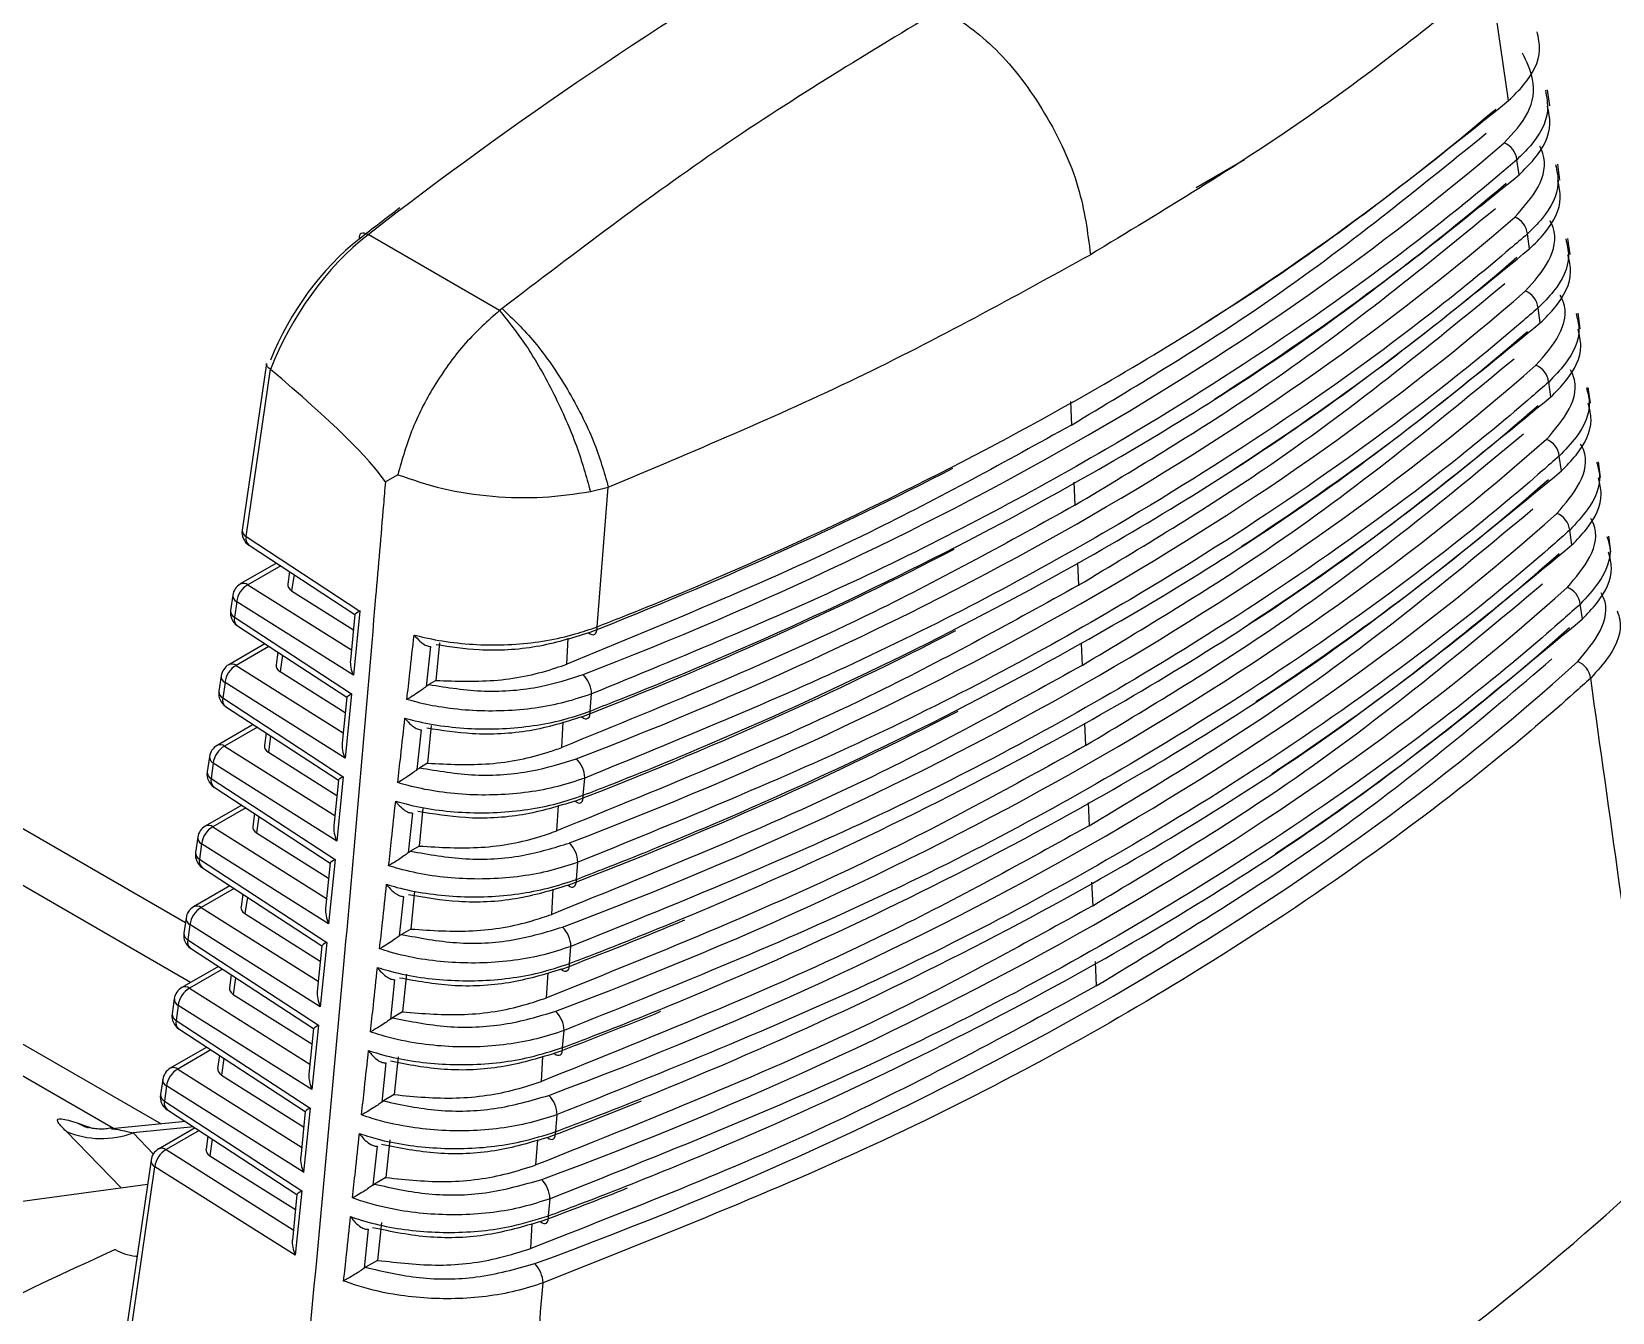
# Model space of a CAD drawing. Extents: x 2 to 136, y 1 to 99.
# Drawn here: x 99.723 to 100.748, y 15.929 to 16.76 of the extents above; entities that cross this region are included whole.
import ezdxf

# ---------------------------------------------------------------- set-up
doc = ezdxf.new("R2010")
doc.units = 0
doc.header["$MEASUREMENT"] = 0
doc.layers.add('OBJECT', color=7, linetype='CONTINUOUS')

msp = doc.modelspace()

# ---------------------------------------------------------------- linework, layer by layer
at = {"layer": 'OBJECT'}
for p, q in [((100.6808, 16.7148), (100.6692, 16.7946)), ((100.7075, 16.7115), (100.7061, 16.7218)), ((100.5096, 16.6764), (100.4782, 16.6583)), ((100.6877, 16.6667), (100.6862, 16.6765)), ((100.7141, 16.6632), (100.7127, 16.6736)), ((100.0264, 16.5787), (99.9411, 16.6279)), ((100.6945, 16.6187), (100.6931, 16.6284)), ((100.7207, 16.615), (100.7193, 16.6253)), ((100.0281, 16.58), (100.0264, 16.5787)), ((100.7014, 16.5706), (100.7, 16.5804)), ((100.7273, 16.5668), (100.7259, 16.577)), ((99.8751, 16.5444), (99.8595, 16.4363)), ((99.862, 16.432), (99.8777, 16.5406)), ((99.8777, 16.5406), (99.8779, 16.5404)), ((100.7082, 16.5226), (100.7069, 16.5323)), ((100.7339, 16.5185), (100.7325, 16.5288)), ((99.8226, 16.1816), (99.2336, 16.5216)), ((100.3966, 16.5197), (100.3973, 16.5044)), ((99.826, 16.1428), (99.2336, 16.4848)), ((100.7151, 16.4746), (100.7137, 16.4843)), ((100.7405, 16.4703), (100.7391, 16.4805)), ((99.9604, 16.4722), (99.9523, 16.4675)), ((100.3989, 16.4674), (100.3996, 16.4524)), ((100.0853, 16.4613), (100.0969, 16.4642)), ((100.0896, 16.3735), (100.0969, 16.4642)), ((100.7219, 16.4266), (100.7205, 16.4363)), ((99.862, 16.432), (99.9358, 16.3837)), ((99.8639, 16.4265), (99.9326, 16.3815)), ((100.7472, 16.4221), (100.7458, 16.4323)), ((99.8817, 16.4148), (99.8582, 16.4013)), ((99.8844, 16.4131), (99.8632, 16.4008)), ((99.8902, 16.4093), (99.889, 16.4012)), ((99.8931, 16.4074), (99.8915, 16.3969)), ((100.4012, 16.415), (100.4019, 16.4005)), ((99.8632, 16.4008), (99.9303, 16.3585)), ((99.8915, 16.3969), (99.9316, 16.3716)), ((99.8533, 16.394), (99.8519, 16.384)), ((99.8559, 16.3898), (99.8544, 16.3797)), ((99.9316, 16.3421), (99.8559, 16.3898)), ((100.7287, 16.3786), (100.7273, 16.3882)), ((99.2336, 16.382), (99.8068, 16.0511)), ((99.8544, 16.3797), (99.9304, 16.33)), ((99.9326, 16.3816), (99.9297, 16.352)), ((99.9358, 16.3837), (99.9316, 16.3421)), ((99.8563, 16.3742), (99.9272, 16.3278)), ((100.0699, 16.3494), (100.0709, 16.3661)), ((99.776, 16.0481), (99.2336, 16.3612)), ((99.8742, 16.3625), (99.8507, 16.3489)), ((99.8768, 16.3607), (99.8556, 16.3485)), ((99.8826, 16.357), (99.8814, 16.3488)), ((99.8855, 16.3551), (99.884, 16.3445)), ((99.9815, 16.3607), (99.9787, 16.3348)), ((99.9875, 16.3632), (99.985, 16.3387)), ((100.4036, 16.3627), (100.4042, 16.3485)), ((99.8556, 16.3485), (99.9249, 16.3048)), ((99.884, 16.3445), (99.9263, 16.3179)), ((99.8458, 16.3417), (99.8443, 16.3317)), ((99.8483, 16.3374), (99.8468, 16.3274)), ((99.9262, 16.2883), (99.8483, 16.3374)), ((99.985, 16.3387), (99.9805, 16.3361)), ((99.8468, 16.3274), (99.925, 16.2763)), ((99.9272, 16.3278), (99.9243, 16.2982)), ((99.9304, 16.33), (99.9262, 16.2883)), ((100.0852, 16.3189), (100.0861, 16.33)), ((99.8487, 16.3219), (99.9219, 16.2741)), ((99.8666, 16.3102), (99.8431, 16.2966)), ((99.8693, 16.3084), (99.848, 16.2961)), ((99.875, 16.3047), (99.8739, 16.2965)), ((99.8779, 16.3028), (99.8764, 16.2922)), ((99.9756, 16.3067), (99.9728, 16.2809)), ((99.9821, 16.3095), (99.9796, 16.285)), ((100.0667, 16.2953), (100.0677, 16.3119)), ((100.4058, 16.3111), (100.4065, 16.2965)), ((99.848, 16.2961), (99.9196, 16.2511)), ((99.8382, 16.2893), (99.8367, 16.2794)), ((99.8407, 16.2851), (99.8393, 16.2751)), ((99.9209, 16.2346), (99.8407, 16.2851)), ((99.8764, 16.2922), (99.9209, 16.2642)), ((99.9796, 16.285), (99.9746, 16.2821)), ((99.8393, 16.2751), (99.9197, 16.2225)), ((99.9219, 16.2741), (99.9189, 16.2445)), ((99.925, 16.2763), (99.9209, 16.2346)), ((100.0807, 16.2643), (100.0816, 16.2754)), ((99.8412, 16.2696), (99.9165, 16.2203)), ((99.8591, 16.2578), (99.8355, 16.2442)), ((99.8618, 16.2561), (99.8404, 16.2438)), ((99.8675, 16.2524), (99.8663, 16.2441)), ((99.9698, 16.2527), (99.9671, 16.2269)), ((99.9767, 16.2558), (99.9743, 16.2313)), ((100.0635, 16.2412), (100.0645, 16.2577)), ((100.4081, 16.2596), (100.4088, 16.2445)), ((99.8404, 16.2438), (99.9142, 16.1973)), ((99.8703, 16.2505), (99.8688, 16.2398)), ((99.8306, 16.237), (99.8292, 16.2271)), ((99.8331, 16.2327), (99.8317, 16.2228)), ((99.9155, 16.1809), (99.8331, 16.2327)), ((99.8688, 16.2398), (99.9155, 16.2104)), ((99.9743, 16.2313), (99.9687, 16.228)), ((99.8317, 16.2228), (99.9143, 16.1688)), ((99.9197, 16.2225), (99.9155, 16.1809)), ((100.0763, 16.2097), (100.0772, 16.2208)), ((99.8336, 16.2173), (99.9111, 16.1666)), ((99.9165, 16.2204), (99.9135, 16.1908)), ((99.8515, 16.2055), (99.8279, 16.1919)), ((99.8542, 16.2038), (99.8329, 16.1914)), ((99.9713, 16.202), (99.9689, 16.1775)), ((100.0602, 16.187), (100.0612, 16.2034)), ((100.4104, 16.208), (100.4111, 16.1926)), ((99.8329, 16.1914), (99.9088, 16.1436)), ((99.8599, 16.2001), (99.8587, 16.1918)), ((99.8628, 16.1982), (99.8612, 16.1875)), ((99.964, 16.1986), (99.9613, 16.173)), ((99.823, 16.1846), (99.8216, 16.1748)), ((99.8255, 16.1804), (99.8241, 16.1705)), ((99.9101, 16.1271), (99.8255, 16.1804)), ((99.8612, 16.1875), (99.9101, 16.1567)), ((99.8241, 16.1705), (99.9089, 16.1151)), ((99.9689, 16.1775), (99.9628, 16.174)), ((99.826, 16.165), (99.9057, 16.1129)), ((99.9111, 16.1666), (99.9081, 16.137)), ((99.9143, 16.1688), (99.9101, 16.1271)), ((100.0718, 16.1552), (100.0727, 16.1662)), ((99.844, 16.1532), (99.8203, 16.1395)), ((99.8467, 16.1514), (99.8253, 16.1391)), ((100.0569, 16.1329), (100.0579, 16.1492)), ((100.4127, 16.1564), (100.4134, 16.1406)), ((99.8253, 16.1391), (99.9034, 16.0899)), ((99.8523, 16.1478), (99.8511, 16.1394)), ((99.8552, 16.1459), (99.8536, 16.1351)), ((99.9583, 16.1446), (99.9556, 16.1191)), ((99.9659, 16.1483), (99.9635, 16.1238)), ((99.8154, 16.1323), (99.814, 16.1225)), ((99.8536, 16.1351), (99.9047, 16.103)), ((99.818, 16.128), (99.8165, 16.1182)), ((99.8165, 16.1182), (99.9035, 16.0613)), ((99.9047, 16.0734), (99.818, 16.128)), ((99.9635, 16.1238), (99.9569, 16.12)), ((99.8184, 16.1127), (99.9003, 16.0591)), ((99.9057, 16.1129), (99.9027, 16.0833)), ((99.9089, 16.1151), (99.9047, 16.0734)), ((100.0673, 16.1006), (100.0682, 16.1117)), ((99.8365, 16.1009), (99.8128, 16.0872)), ((99.8392, 16.0991), (99.8177, 16.0867)), ((99.8448, 16.0955), (99.8435, 16.0871)), ((99.8476, 16.0936), (99.8461, 16.0828)), ((99.9526, 16.0907), (99.9499, 16.0652)), ((99.9606, 16.0946), (99.9581, 16.0701)), ((100.0535, 16.0787), (100.0545, 16.0949)), ((99.8079, 16.0799), (99.8064, 16.0702)), ((99.8177, 16.0867), (99.898, 16.0361)), ((99.8461, 16.0828), (99.8993, 16.0492)), ((99.8104, 16.0757), (99.809, 16.0659)), ((99.8993, 16.0197), (99.8104, 16.0757)), ((99.9581, 16.0701), (99.9511, 16.066)), ((99.809, 16.0659), (99.8981, 16.0076)), ((99.8109, 16.0603), (99.8949, 16.0054)), ((99.9003, 16.0592), (99.8974, 16.0296)), ((99.9035, 16.0613), (99.8993, 16.0197)), ((100.0628, 16.0461), (100.0637, 16.0571)), ((99.8227, 16.0526), (99.7746, 16.048)), ((99.828, 16.0491), (99.7888, 16.0453)), ((99.8289, 16.0485), (99.8052, 16.0348)), ((99.8316, 16.0468), (99.8101, 16.0344)), ((99.781, 16.0096), (99.7454, 16.0462)), ((99.7888, 16.0453), (99.8019, 16.0315)), ((99.8372, 16.0431), (99.836, 16.0347)), ((99.84, 16.0413), (99.8385, 16.0304)), ((99.9469, 16.0367), (99.9442, 16.0114)), ((99.9552, 16.0408), (99.9527, 16.0163)), ((100.05, 16.0245), (100.0511, 16.0407)), ((99.8003, 16.0276), (99.7503, 15.6826)), ((99.8101, 16.0344), (99.8926, 15.9824)), ((99.8385, 16.0304), (99.894, 15.9955)), ((99.7529, 15.6785), (99.8028, 16.0233)), ((99.8939, 15.9659), (99.8028, 16.0233)), ((99.9527, 16.0163), (99.9453, 16.0121)), ((99.798, 16.0119), (99.4739, 15.9677)), ((99.8949, 16.0054), (99.892, 15.9758)), ((99.8981, 16.0076), (99.8939, 15.9659)), ((100.0582, 15.9915), (100.0592, 16.0025)), ((99.9498, 15.9871), (99.9473, 15.9626)), ((100.0466, 15.9703), (100.0476, 15.9864)), ((99.9412, 15.9828), (99.9386, 15.9575)), ((99.9473, 15.9626), (99.9395, 15.9581))]:
    msp.add_line(p, q, dxfattribs=at)
at = {"layer": 'OBJECT', "flags": 128}
for points in [[(99.9411, 16.6279), (99.9399, 16.6285), (99.9386, 16.6289), (99.9376, 16.6289), (99.9367, 16.6287), (99.936, 16.6282), (99.9355, 16.6274), (99.9353, 16.6263), (99.9354, 16.6251)], [(100.0841, 16.3696), (100.0852, 16.3689), (100.0863, 16.3685), (100.0873, 16.3684), (100.0881, 16.3688), (100.0888, 16.3695), (100.0893, 16.3705), (100.0896, 16.3719), (100.0896, 16.3735)], [(100.0797, 16.3151), (100.0808, 16.3143), (100.0819, 16.3139), (100.0828, 16.3138), (100.0837, 16.3142), (100.0844, 16.3149), (100.0849, 16.316), (100.0851, 16.3173), (100.0852, 16.3189)], [(100.0753, 16.2605), (100.0764, 16.2597), (100.0774, 16.2593), (100.0784, 16.2592), (100.0792, 16.2596), (100.0799, 16.2603), (100.0804, 16.2614), (100.0807, 16.2627), (100.0807, 16.2643)], [(100.0708, 16.2059), (100.0719, 16.2051), (100.073, 16.2047), (100.074, 16.2047), (100.0748, 16.205), (100.0755, 16.2057), (100.0759, 16.2068), (100.0762, 16.2081), (100.0763, 16.2097)], [(100.0664, 16.1514), (100.0675, 16.1506), (100.0685, 16.1502), (100.0695, 16.1501), (100.0703, 16.1505), (100.071, 16.1512), (100.0715, 16.1522), (100.0717, 16.1536), (100.0718, 16.1552)], [(100.0619, 16.0968), (100.063, 16.096), (100.064, 16.0956), (100.065, 16.0956), (100.0658, 16.0959), (100.0665, 16.0966), (100.067, 16.0977), (100.0672, 16.099), (100.0673, 16.1006)], [(99.7523, 16.0518), (99.7588, 16.0495), (99.7612, 16.0487)], [(100.0574, 16.0423), (100.0585, 16.0415), (100.0595, 16.0411), (100.0605, 16.041), (100.0613, 16.0414), (100.062, 16.0421), (100.0625, 16.0431), (100.0627, 16.0445), (100.0628, 16.0461)], [(100.0529, 15.9878), (100.054, 15.987), (100.055, 15.9865), (100.056, 15.9865), (100.0568, 15.9868), (100.0574, 15.9876), (100.0579, 15.9886), (100.0582, 15.99), (100.0582, 15.9915)]]:
    msp.add_lwpolyline(points, dxfattribs=at)
at = {"layer": 'OBJECT'}
for centre, radius, start, end in [((100.6729, 16.675), 0.0134, 6.4054, 67.5871), ((100.6798, 16.6269), 0.0134, 6.4382, 67.7634), ((100.6867, 16.5789), 0.0134, 6.471, 67.9393), ((100.6936, 16.5308), 0.0133, 6.5032, 68.1142), ((100.7005, 16.4828), 0.0133, 6.5364, 68.2877), ((100.7073, 16.4347), 0.0133, 6.5687, 68.4609), ((99.8693, 16.4348), 0.01, 171.7621, 236.8281), ((99.8642, 16.4362), 0.00473, 178.9421, 242.0967), ((99.8673, 16.4308), 0.00551, 166.9684, 231.0789), ((99.8632, 16.3926), 0.01, 119.9973, 171.7621), ((99.8706, 16.3879), 0.0149, 119.9838, 172.9424), ((99.8603, 16.3968), 0.00492, 54.4127, 114.9489), ((100.7141, 16.3867), 0.0133, 6.6006, 68.634), ((99.8579, 16.3939), 0.00458, 177.7592, 243.2786), ((99.8618, 16.3825), 0.01, 171.7621, 236.8281), ((99.8565, 16.3838), 0.00458, 177.7691, 243.27), ((99.8596, 16.3784), 0.00536, 165.9401, 232.1069), ((99.8557, 16.3403), 0.01, 119.9973, 171.7621), ((99.863, 16.3356), 0.0149, 119.9833, 172.9419), ((99.8527, 16.3445), 0.00492, 54.4106, 114.9492), ((100.7209, 16.3387), 0.0132, 6.632, 68.8066), ((99.8503, 16.3415), 0.00458, 177.7588, 243.2786), ((100.0672, 16.3292), 0.0189, 2.6797, 44.9349), ((99.8542, 16.3302), 0.01, 171.7621, 236.8281), ((99.8489, 16.3315), 0.00458, 177.769, 243.2699), ((99.852, 16.3261), 0.00536, 165.94, 232.1071), ((99.8481, 16.2879), 0.01, 119.9973, 171.7621), ((99.8554, 16.2832), 0.0149, 119.9829, 172.9433), ((99.8452, 16.2921), 0.00492, 54.4109, 114.9507), ((99.8428, 16.2892), 0.00458, 177.7673, 243.2707), ((100.0627, 16.2746), 0.019, 2.6506, 44.7096), ((99.8466, 16.2779), 0.01, 171.7621, 236.8281), ((99.8413, 16.2792), 0.00458, 177.7677, 243.2712), ((99.8445, 16.2738), 0.00536, 165.9427, 232.1039), ((99.8405, 16.2356), 0.01, 119.9973, 171.7621), ((99.8479, 16.2309), 0.0149, 119.9834, 172.9417), ((99.8376, 16.2398), 0.00492, 54.4093, 114.9508), ((99.8352, 16.2368), 0.00458, 177.7592, 243.2776), ((100.0581, 16.22), 0.0191, 2.6223, 44.4843), ((99.8391, 16.2256), 0.01, 171.7621, 236.8281), ((99.8337, 16.2269), 0.00458, 177.7669, 243.2719), ((99.8369, 16.2215), 0.00536, 165.9426, 232.1041), ((99.8329, 16.1832), 0.01, 119.9973, 171.7621), ((99.8403, 16.1785), 0.0149, 119.9827, 172.9434), ((99.83, 16.1874), 0.00492, 54.4107, 114.9508), ((99.8276, 16.1845), 0.00458, 177.7673, 243.2708), ((99.8315, 16.1733), 0.01, 171.7621, 236.8281), ((99.8262, 16.1746), 0.00458, 177.7673, 243.2696), ((99.8293, 16.1692), 0.00536, 165.9457, 232.103), ((100.0535, 16.1654), 0.0192, 2.5926, 44.2598), ((99.8253, 16.1309), 0.01, 119.9973, 171.7621), ((99.8327, 16.1262), 0.0149, 119.9836, 172.9425), ((99.8224, 16.1351), 0.00492, 54.4105, 114.951), ((99.82, 16.1321), 0.00458, 177.7592, 243.2777), ((99.8239, 16.121), 0.01, 171.7621, 236.8281), ((99.8186, 16.1223), 0.00458, 177.7673, 243.2695), ((99.8217, 16.1169), 0.00536, 165.9454, 232.1033), ((100.049, 16.1108), 0.0193, 2.564, 44.0347), ((99.8148, 16.0827), 0.00492, 54.4101, 114.9503), ((99.8178, 16.0785), 0.01, 119.9973, 171.7621), ((99.8124, 16.0798), 0.00458, 177.7654, 243.2715), ((99.8251, 16.0738), 0.0149, 119.9834, 172.9416), ((99.8163, 16.0687), 0.01, 171.7621, 236.8281), ((99.811, 16.07), 0.00458, 177.7659, 243.271), ((100.0444, 16.0562), 0.0194, 2.5355, 43.8095), ((99.8142, 16.0646), 0.00536, 165.945, 232.1037), ((99.7728, 16.0874), 0.041, 239.981, 251.1069), ((99.7682, 16.1006), 0.059, 247.2652, 290.4591), ((99.8102, 16.0262), 0.01, 119.9973, 171.7621), ((99.8049, 16.0274), 0.00458, 177.7668, 243.2714), ((99.8175, 16.0215), 0.0149, 119.9827, 172.9434), ((99.8073, 16.0304), 0.00492, 54.4106, 114.951), ((99.6379, 17.2353), 1.664, 303.0242, 313.2654), ((100.0397, 16.0017), 0.0194, 2.5072, 43.5848), ((101.0817, 13.093), 3.1586, 114.3975, 125.5971), ((100.0351, 15.9471), 0.0195, 2.4783, 43.3606)]:
    msp.add_arc(centre, radius, start, end, dxfattribs=at)
for centre, major_axis, ratio, start_param, end_param in [((100.1465, 15.0344), (1.2089, 1.8994), 0.546317, 0.627208, 0.990716), ((98.8549, 17.4036), (2.1942, 0.0164), 0.572227, 5.542671, 5.684292), ((98.8563, 17.4095), (2.1948, -0.0167), 0.582304, 5.308542, 5.695912), ((98.8549, 17.353), (2.1974, 0.0165), 0.572227, 5.547323, 5.687706), ((100.1394, 15.0389), (1.2039, 1.8907), 0.546175, 0.974099, 0.99081), ((98.8563, 17.3589), (2.1981, -0.0168), 0.582304, 5.30513, 5.699324), ((99.9454, 16.5472), (0.0591, 0.0928), 0.546175, 0.99081, 1.912344), ((99.9524, 16.5427), (0.0641, 0.1015), 0.548826, 0.989027, 1.925648), ((98.8549, 17.3023), (2.2007, 0.0165), 0.572227, 5.554251, 5.691111), ((98.8563, 17.3083), (2.2013, -0.0168), 0.582304, 5.301726, 5.702727), ((98.8549, 17.2517), (2.2039, 0.0165), 0.572227, 5.555932, 5.694508), ((98.4226, 17.4258), (1.5341, -0.9737), 0.051031, 0.114776, 0.355889), ((98.8563, 17.2576), (2.2046, -0.0168), 0.582304, 5.298331, 5.706122), ((98.8549, 17.2011), (2.2072, 0.0165), 0.572227, 5.557569, 5.697897), ((98.8563, 17.207), (2.2078, -0.0168), 0.582304, 5.294944, 5.709509), ((98.8549, 17.4036), (2.1942, 0.0164), 0.572227, 5.302708, 5.439511), ((98.8549, 17.1505), (2.2104, 0.0166), 0.572227, 5.559057, 5.701278), ((98.8563, 17.1564), (2.2111, -0.0169), 0.582304, 5.291565, 5.712888), ((98.8549, 17.353), (2.1974, 0.0165), 0.572227, 5.299295, 5.43861), ((98.8549, 17.0998), (2.2137, 0.0166), 0.572227, 5.564473, 5.704651), ((99.8991, 16.4008), (0.0101, 0.0001), 0.568011, 3.052688, 3.862555), ((98.8563, 17.1058), (2.2143, -0.0169), 0.582304, 5.288194, 5.716259), ((99.9432, 16.3866), (0.0105, 0.005), 0.072045, 2.310772, 3.097861), ((98.8549, 17.3023), (2.2007, 0.0165), 0.572227, 5.295889, 5.438034), ((98.8549, 17.0492), (2.2169, 0.0166), 0.572227, 5.564439, 5.708015), ((99.8915, 16.3484), (0.0101, 0.0001), 0.568011, 3.052688, 3.862555), ((99.939, 16.3449), (-0.0062, 0.0127), 0.559439, 0.734808, 1.521897), ((98.8563, 17.0551), (2.2176, -0.0169), 0.582304, 5.284831, 5.719622), ((99.9378, 16.3328), (0.0105, 0.005), 0.072045, 2.310772, 3.097861), ((98.8549, 17.2517), (2.2039, 0.0165), 0.572227, 5.292492, 5.437634), ((99.8839, 16.2961), (0.0101, 0.0001), 0.568011, 3.052688, 3.862555), ((99.9336, 16.2912), (-0.0062, 0.0127), 0.559439, 0.734808, 1.521897), ((99.9324, 16.2791), (0.0105, 0.005), 0.072045, 2.310772, 3.097861), ((99.8763, 16.2437), (0.0101, 0.0001), 0.568011, 3.052688, 3.862555), ((99.9282, 16.2374), (-0.0062, 0.0127), 0.559439, 0.734808, 1.521897), ((99.927, 16.2254), (0.0105, 0.005), 0.072045, 2.310772, 3.097861), ((99.8687, 16.1914), (0.0101, 0.0001), 0.568011, 3.052688, 3.862555), ((99.9229, 16.1837), (-0.0062, 0.0127), 0.559439, 0.734808, 1.521897), ((98.8549, 17.2011), (2.2072, 0.0165), 0.572227, 5.289103, 5.333236), ((99.9216, 16.1716), (0.0105, 0.005), 0.072045, 2.310772, 3.097861), ((99.8612, 16.139), (0.0101, 0.0001), 0.568011, 3.052688, 3.862555), ((99.9175, 16.13), (-0.0062, 0.0127), 0.559439, 0.734808, 1.521897), ((98.8549, 17.1505), (2.2104, 0.0166), 0.572227, 5.285722, 5.323551), ((99.9163, 16.1179), (0.0105, 0.005), 0.072045, 2.310772, 3.097861), ((99.8536, 16.0867), (0.0101, 0.0001), 0.568011, 3.052688, 3.862555), ((99.9121, 16.0762), (-0.0062, 0.0127), 0.559439, 0.734808, 1.521897), ((99.9109, 16.0642), (0.0105, 0.005), 0.072045, 2.310772, 3.097861), ((98.8549, 17.0998), (2.2137, 0.0166), 0.572227, 5.28235, 5.315572), ((99.846, 16.0343), (0.0101, 0.0001), 0.568011, 3.052688, 3.862555), ((99.9067, 16.0225), (-0.0062, 0.0127), 0.559439, 0.734808, 1.521897), ((99.9055, 16.0104), (0.0105, 0.005), 0.072045, 2.310772, 3.097861), ((98.8549, 17.0492), (2.2169, 0.0166), 0.572227, 5.278985, 5.309616), ((99.9013, 15.9688), (-0.0062, 0.0127), 0.559439, 0.734808, 1.521897)]:
    msp.add_ellipse(centre, major_axis=major_axis, ratio=ratio, start_param=start_param, end_param=end_param, dxfattribs=at)
for points, knots in [([(100.6692, 16.7946), (100.6299, 16.7632), (100.5506, 16.7001), (100.4568, 16.6434), (100.4096, 16.6149)], [0, 0, 0, 0, 0.496376, 1, 1, 1, 1]), ([(100.314, 16.7749), (100.266, 16.746), (100.1702, 16.6882), (100.0755, 16.6161), (100.0281, 16.58)], [0, 0, 0, 0, 0.5, 1, 1, 1, 1]), ([(100.314, 16.7749), (100.3257, 16.7667), (100.3499, 16.7498), (100.3815, 16.7075), (100.4039, 16.6594), (100.4078, 16.6294), (100.4096, 16.6149)], [0, 0, 0, 0, 0.240773, 0.5, 0.759227, 1, 1, 1, 1]), ([(100.6808, 16.7148), (100.6842, 16.7181), (100.6945, 16.7282), (100.7028, 16.7439), (100.7002, 16.7556), (100.6994, 16.7595)], [0, 0, 0, 0, 0.247467, 0.747582, 1, 1, 1, 1]), ([(100.678, 16.6874), (100.6839, 16.6938), (100.6957, 16.7065), (100.6987, 16.7274), (100.6926, 16.74), (100.6899, 16.7456)], [0, 0, 0, 0, 0.3561452, 0.712376, 1, 1, 1, 1]), ([(100.0896, 16.3735), (100.0951, 16.3757), (100.1227, 16.3865), (100.2367, 16.4339), (100.3911, 16.5113), (100.5583, 16.6165), (100.6399, 16.682), (100.6808, 16.7148)], [0, 0, 0, 0, 0.023792, 0.118973, 0.500647, 0.750324, 1, 1, 1, 1]), ([(100.7047, 16.7216), (100.7055, 16.7172), (100.7078, 16.7049), (100.6992, 16.6892), (100.6893, 16.6795), (100.6862, 16.6765)], [0, 0, 0, 0, 0.283128, 0.780256, 1, 1, 1, 1]), ([(100.6877, 16.6667), (100.6911, 16.6701), (100.7013, 16.6802), (100.7095, 16.6958), (100.7069, 16.7074), (100.706, 16.7112)], [0, 0, 0, 0, 0.248572, 0.750916, 1, 1, 1, 1]), ([(100.3973, 16.5044), (100.4383, 16.5291), (100.5364, 16.5881), (100.6186, 16.6549), (100.6664, 16.6937)], [0, 0, 0, 0, 0.418548, 1, 1, 1, 1]), ([(100.6849, 16.6393), (100.6906, 16.6457), (100.7021, 16.6584), (100.7057, 16.6751), (100.7019, 16.6837), (100.7012, 16.6852)], [0, 0, 0, 0, 0.449601, 0.89931, 1, 1, 1, 1]), ([(100.6862, 16.6765), (100.6825, 16.6733), (100.6638, 16.6573), (100.5824, 16.5912), (100.4475, 16.5008), (100.2623, 16.4025), (100.1448, 16.3542), (100.0861, 16.33)], [0, 0, 0, 0, 0.02343, 0.117165, 0.493038, 0.746519, 1, 1, 1, 1]), ([(100.7113, 16.6734), (100.7122, 16.6693), (100.7147, 16.6574), (100.7065, 16.6417), (100.6964, 16.6317), (100.6931, 16.6284)], [0, 0, 0, 0, 0.260633, 0.759996, 1, 1, 1, 1]), ([(100.0852, 16.3189), (100.0907, 16.3211), (100.1183, 16.3319), (100.2326, 16.379), (100.3895, 16.4571), (100.5609, 16.5644), (100.6454, 16.6326), (100.6877, 16.6667)], [0, 0, 0, 0, 0.023339, 0.116711, 0.491126, 0.745563, 1, 1, 1, 1]), ([(100.6945, 16.6187), (100.6979, 16.622), (100.7081, 16.6322), (100.7162, 16.6477), (100.7136, 16.6592), (100.7127, 16.663)], [0, 0, 0, 0, 0.249743, 0.754445, 1, 1, 1, 1]), ([(100.3996, 16.4524), (100.4406, 16.4771), (100.5402, 16.537), (100.6234, 16.6049), (100.6723, 16.6449)], [0, 0, 0, 0, 0.4117552, 1, 1, 1, 1]), ([(100.6917, 16.5913), (100.6974, 16.5976), (100.7088, 16.6104), (100.7124, 16.627), (100.7085, 16.6355), (100.7078, 16.6369)], [0, 0, 0, 0, 0.452208, 0.904525, 1, 1, 1, 1]), ([(100.6931, 16.6284), (100.6894, 16.6252), (100.6708, 16.6092), (100.5898, 16.5429), (100.4537, 16.4511), (100.2648, 16.3503), (100.1427, 16.3004), (100.0816, 16.2754)], [0, 0, 0, 0, 0.022991, 0.114968, 0.483793, 0.741897, 1, 1, 1, 1]), ([(100.7179, 16.6251), (100.7188, 16.6214), (100.7215, 16.6099), (100.7137, 16.5942), (100.7035, 16.5839), (100.7, 16.5804)], [0, 0, 0, 0, 0.238245, 0.739978, 1, 1, 1, 1]), ([(100.0807, 16.2643), (100.0863, 16.2665), (100.114, 16.2772), (100.2285, 16.3242), (100.388, 16.403), (100.5634, 16.5124), (100.6508, 16.5832), (100.6945, 16.6187)], [0, 0, 0, 0, 0.022904, 0.114532, 0.481956, 0.740978, 1, 1, 1, 1]), ([(100.0969, 16.4642), (100.1517, 16.4872), (100.2619, 16.5334), (100.3601, 16.5876), (100.4096, 16.6149)], [0, 0, 0, 0, 0.496376, 1, 1, 1, 1]), ([(100.7014, 16.5706), (100.7048, 16.574), (100.7149, 16.5842), (100.7229, 16.5997), (100.7202, 16.6111), (100.7193, 16.6148)], [0, 0, 0, 0, 0.250979, 0.758175, 1, 1, 1, 1]), ([(100.4019, 16.4005), (100.4429, 16.4251), (100.544, 16.4859), (100.6282, 16.555), (100.6784, 16.5961)], [0, 0, 0, 0, 0.405259, 1, 1, 1, 1]), ([(100.0281, 16.58), (100.0351, 16.5732), (100.0497, 16.5591), (100.071, 16.5279), (100.0884, 16.494), (100.0941, 16.4739), (100.0969, 16.4642)], [0, 0, 0, 0, 0.24117, 0.5, 0.75883, 1, 1, 1, 1]), ([(100.7, 16.5804), (100.6963, 16.5772), (100.6778, 16.5611), (100.5972, 16.4947), (100.4599, 16.4013), (100.2673, 16.2982), (100.1406, 16.2466), (100.0772, 16.2208)], [0, 0, 0, 0, 0.022568, 0.112852, 0.474885, 0.737443, 1, 1, 1, 1]), ([(100.6986, 16.5432), (100.7042, 16.5496), (100.7155, 16.5623), (100.7192, 16.5789), (100.7151, 16.5872), (100.7144, 16.5886)], [0, 0, 0, 0, 0.454762, 0.909635, 1, 1, 1, 1]), ([(100.0264, 16.5787), (100.0189, 16.572), (100.0038, 16.5586), (99.9844, 16.5318), (99.9689, 16.5023), (99.9632, 16.4822), (99.9604, 16.4722)], [0, 0, 0, 0, 0.25, 0.5, 0.75, 1, 1, 1, 1]), ([(100.0264, 16.5787), (100.0322, 16.5715), (100.0441, 16.5566), (100.062, 16.5249), (100.077, 16.491), (100.0826, 16.471), (100.0853, 16.4613)], [0, 0, 0, 0, 0.2415611, 0.4999999, 0.7584385, 1, 1, 1, 1]), ([(100.0763, 16.2097), (100.0818, 16.2119), (100.1096, 16.2226), (100.2244, 16.2693), (100.3864, 16.3488), (100.566, 16.4603), (100.6563, 16.5339), (100.7014, 16.5706)], [0, 0, 0, 0, 0.022484, 0.112433, 0.473119, 0.73656, 1, 1, 1, 1]), ([(100.7246, 16.5768), (100.7254, 16.5735), (100.7283, 16.5624), (100.7208, 16.5467), (100.7105, 16.5361), (100.7069, 16.5323)], [0, 0, 0, 0, 0.215932, 0.720177, 1, 1, 1, 1]), ([(100.7082, 16.5226), (100.7116, 16.526), (100.7217, 16.5362), (100.7296, 16.5516), (100.7268, 16.5629), (100.7259, 16.5666)], [0, 0, 0, 0, 0.252286, 0.762115, 1, 1, 1, 1]), ([(99.8777, 16.5406), (99.877, 16.5411), (99.8757, 16.5422), (99.875, 16.5435), (99.8752, 16.5441), (99.8752, 16.5443)], [0, 0, 0, 0, 0.411333, 0.822571, 1, 1, 1, 1]), ([(100.4042, 16.3485), (100.4452, 16.3731), (100.5478, 16.4349), (100.6332, 16.5052), (100.6844, 16.5474)], [0, 0, 0, 0, 0.399041, 1, 1, 1, 1]), ([(100.7054, 16.4951), (100.711, 16.5015), (100.7221, 16.5143), (100.7258, 16.5308), (100.7217, 16.539), (100.721, 16.5403)], [0, 0, 0, 0, 0.457268, 0.914646, 1, 1, 1, 1]), ([(100.7069, 16.5323), (100.7032, 16.5291), (100.6848, 16.513), (100.6045, 16.4464), (100.4661, 16.3516), (100.2699, 16.246), (100.1384, 16.1928), (100.0727, 16.1662)], [0, 0, 0, 0, 0.02216, 0.110812, 0.466297, 0.733148, 1, 1, 1, 1]), ([(100.7313, 16.5286), (100.7321, 16.5256), (100.7351, 16.5149), (100.7279, 16.4992), (100.7175, 16.4883), (100.7137, 16.4843)], [0, 0, 0, 0, 0.193665, 0.700565, 1, 1, 1, 1]), ([(100.0718, 16.1552), (100.0774, 16.1573), (100.1052, 16.168), (100.2203, 16.2144), (100.3849, 16.2946), (100.5686, 16.4083), (100.6617, 16.4845), (100.7082, 16.5226)], [0, 0, 0, 0, 0.022079, 0.110408, 0.464597, 0.732298, 1, 1, 1, 1]), ([(100.7151, 16.4746), (100.7184, 16.478), (100.7284, 16.4882), (100.7362, 16.5035), (100.7334, 16.5148), (100.7325, 16.5183)], [0, 0, 0, 0, 0.253663, 0.766271, 1, 1, 1, 1]), ([(100.3973, 16.5044), (100.3545, 16.4807), (100.2524, 16.4242), (100.137, 16.3769), (100.0699, 16.3494)], [0, 0, 0, 0, 0.418548, 1, 1, 1, 1]), ([(100.4065, 16.2965), (100.4475, 16.3212), (100.5517, 16.3839), (100.6381, 16.4553), (100.6905, 16.4987)], [0, 0, 0, 0, 0.393082, 1, 1, 1, 1]), ([(100.7122, 16.4471), (100.7177, 16.4535), (100.7288, 16.4663), (100.7325, 16.4827), (100.7283, 16.4909), (100.7276, 16.4921)], [0, 0, 0, 0, 0.459731, 0.91957, 1, 1, 1, 1]), ([(100.7137, 16.4843), (100.71, 16.4811), (100.6917, 16.4649), (100.6119, 16.3982), (100.4723, 16.3018), (100.2724, 16.1939), (100.1363, 16.1391), (100.0682, 16.1117)], [0, 0, 0, 0, 0.021766, 0.108843, 0.45801, 0.729005, 1, 1, 1, 1]), ([(100.7379, 16.4803), (100.7387, 16.4777), (100.7418, 16.4674), (100.735, 16.4517), (100.7245, 16.4406), (100.7205, 16.4363)], [0, 0, 0, 0, 0.171408, 0.681117, 1, 1, 1, 1]), ([(99.9523, 16.4675), (99.9519, 16.4625), (99.9498, 16.4377), (99.9409, 16.3332), (99.9236, 16.1324), (99.9066, 15.9523), (99.8971, 15.8514)], [0, 0, 0, 0, 0.024148, 0.120739, 0.507103, 1, 1, 1, 1]), ([(99.9604, 16.4722), (99.9699, 16.469), (99.9889, 16.4624), (100.0217, 16.4576), (100.0549, 16.4567), (100.0752, 16.4598), (100.0853, 16.4613)], [0, 0, 0, 0, 0.2500001, 0.4999998, 0.7500003, 1, 1, 1, 1]), ([(100.0673, 16.1006), (100.0729, 16.1027), (100.1007, 16.1133), (100.2161, 16.1596), (100.3833, 16.2405), (100.5712, 16.3562), (100.6671, 16.4351), (100.7151, 16.4746)], [0, 0, 0, 0, 0.021688, 0.108455, 0.456373, 0.728187, 1, 1, 1, 1]), ([(100.7219, 16.4266), (100.7252, 16.43), (100.7351, 16.4402), (100.7428, 16.4555), (100.74, 16.4667), (100.7391, 16.4701)], [0, 0, 0, 0, 0.255114, 0.770648, 1, 1, 1, 1]), ([(100.3996, 16.4524), (100.3569, 16.4288), (100.2531, 16.3713), (100.1358, 16.3234), (100.0667, 16.2953)], [0, 0, 0, 0, 0.411755, 1, 1, 1, 1]), ([(100.4088, 16.2445), (100.4498, 16.2692), (100.5556, 16.3328), (100.6431, 16.4055), (100.6966, 16.45)], [0, 0, 0, 0, 0.387367, 1, 1, 1, 1]), ([(100.7205, 16.4363), (100.7169, 16.433), (100.6987, 16.4169), (100.6192, 16.3499), (100.4784, 16.2521), (100.2749, 16.1417), (100.1341, 16.0853), (100.0637, 16.0571)], [0, 0, 0, 0, 0.021386, 0.106942, 0.450009, 0.725005, 1, 1, 1, 1]), ([(100.719, 16.3991), (100.7244, 16.4055), (100.7354, 16.4183), (100.7392, 16.4347), (100.7348, 16.4427), (100.7342, 16.4438)], [0, 0, 0, 0, 0.462151, 0.924412, 1, 1, 1, 1]), ([(100.0628, 16.0461), (100.0684, 16.0482), (100.0963, 16.0587), (100.212, 16.1048), (100.3817, 16.1863), (100.5738, 16.3041), (100.6725, 16.3858), (100.7219, 16.4266)], [0, 0, 0, 0, 0.021311, 0.106568, 0.448432, 0.724216, 1, 1, 1, 1]), ([(100.7446, 16.4321), (100.7454, 16.4298), (100.7485, 16.4199), (100.742, 16.4042), (100.7315, 16.3928), (100.7273, 16.3882)], [0, 0, 0, 0, 0.149135, 0.6618087, 1, 1, 1, 1]), ([(100.7287, 16.3786), (100.7319, 16.382), (100.7419, 16.3922), (100.7494, 16.4074), (100.7466, 16.4185), (100.7457, 16.4219)], [0, 0, 0, 0, 0.256641, 0.775256, 1, 1, 1, 1]), ([(100.4019, 16.4005), (100.3592, 16.3768), (100.2539, 16.3185), (100.1345, 16.27), (100.0635, 16.2412)], [0, 0, 0, 0, 0.405259, 1, 1, 1, 1]), ([(100.4111, 16.1926), (100.4521, 16.2172), (100.5596, 16.2818), (100.6481, 16.3557), (100.7028, 16.4013)], [0, 0, 0, 0, 0.38188, 1, 1, 1, 1]), ([(100.7257, 16.351), (100.7311, 16.3574), (100.742, 16.3703), (100.7458, 16.3866), (100.7414, 16.3945), (100.7408, 16.3956)], [0, 0, 0, 0, 0.464534, 0.929177, 1, 1, 1, 1]), ([(100.7273, 16.3882), (100.7237, 16.385), (100.7056, 16.3688), (100.6265, 16.3017), (100.4846, 16.2024), (100.2775, 16.0896), (100.1319, 16.0315), (100.0592, 16.0025)], [0, 0, 0, 0, 0.021019, 0.105106, 0.44228, 0.72114, 1, 1, 1, 1]), ([(100.0582, 15.9915), (100.0638, 15.9936), (100.0918, 16.0041), (100.2078, 16.0499), (100.3801, 16.1321), (100.5764, 16.2521), (100.6779, 16.3364), (100.7287, 16.3786)], [0, 0, 0, 0, 0.020947, 0.104745, 0.44076, 0.72038, 1, 1, 1, 1]), ([(100.7513, 16.3838), (100.752, 16.3819), (100.7552, 16.3723), (100.749, 16.3567), (100.7384, 16.345), (100.7341, 16.3402)], [0, 0, 0, 0, 0.126813, 0.642616, 1, 1, 1, 1]), ([(99.9663, 16.3264), (99.9669, 16.3322), (99.9685, 16.3461), (99.97, 16.36), (99.971, 16.3682)], [0, 0, 0, 0, 0.412317, 1, 1, 1, 1]), ([(99.971, 16.3682), (99.9731, 16.3677), (99.9814, 16.3656), (100.003, 16.3619), (100.0371, 16.361), (100.0689, 16.3663), (100.085, 16.3719), (100.0896, 16.3735)], [0, 0, 0, 0, 0.057677, 0.219413, 0.543377, 0.867764, 1, 1, 1, 1]), ([(99.971, 16.3682), (99.971, 16.3682), (99.9713, 16.3678), (99.9728, 16.366), (99.9754, 16.3634), (99.9788, 16.3612), (99.9806, 16.3609), (99.9815, 16.3607)], [0, 0, 0, 0, 0.008656, 0.099994, 0.471209, 0.763081, 1, 1, 1, 1]), ([(100.0841, 16.3696), (100.0731, 16.3662), (100.0511, 16.3593), (100.0156, 16.3573), (99.9944, 16.3605), (99.9852, 16.3619)], [0, 0, 0, 0, 0.361189, 0.722456, 1, 1, 1, 1]), ([(99.985, 16.3387), (99.9985, 16.3383), (100.0255, 16.3373), (100.054, 16.3436), (100.0676, 16.3485), (100.0699, 16.3494)], [0, 0, 0, 0, 0.453825, 0.907587, 1, 1, 1, 1]), ([(100.4042, 16.3485), (100.3615, 16.3248), (100.2546, 16.2656), (100.1332, 16.2165), (100.0602, 16.187)], [0, 0, 0, 0, 0.399041, 1, 1, 1, 1]), ([(100.4134, 16.1406), (100.4676, 16.1736), (100.576, 16.2397), (100.6647, 16.315), (100.709, 16.3527)], [0, 0, 0, 0, 0.500491, 1, 1, 1, 1]), ([(99.9787, 16.3348), (99.9778, 16.3341), (99.9757, 16.3324), (99.9717, 16.3297), (99.9685, 16.3277), (99.9667, 16.3266), (99.9663, 16.3264), (99.9663, 16.3264)], [0, 0, 0, 0, 0.229447, 0.521601, 0.905448, 0.991712, 1, 1, 1, 1]), ([(99.9787, 16.3348), (99.9789, 16.335), (99.9795, 16.3355), (99.9801, 16.3359), (99.9805, 16.3361)], [0, 0, 0, 0, 0.349943, 1, 1, 1, 1]), ([(99.9805, 16.3361), (99.9925, 16.3342), (100.0163, 16.3304), (100.0519, 16.3334), (100.0716, 16.3397), (100.0806, 16.3425)], [0, 0, 0, 0, 0.352894, 0.705727, 1, 1, 1, 1]), ([(100.7341, 16.3402), (100.7305, 16.337), (100.7125, 16.3207), (100.6338, 16.2535), (100.4908, 16.1526), (100.28, 16.0374), (100.1297, 15.9778), (100.0546, 15.948)], [0, 0, 0, 0, 0.020664, 0.103331, 0.434809, 0.717404, 1, 1, 1, 1]), ([(100.7783, 16.0236), (100.7698, 16.085), (100.7551, 16.1905), (100.7403, 16.296), (100.7341, 16.3402)], [0, 0, 0, 0, 0.581449, 1, 1, 1, 1]), ([(100.0861, 16.33), (100.0803, 16.3281), (100.063, 16.3223), (100.0296, 16.3178), (99.9964, 16.3196), (99.9759, 16.3237), (99.9685, 16.3258), (99.9663, 16.3264)], [0, 0, 0, 0, 0.16013, 0.483001, 0.805363, 0.942123, 1, 1, 1, 1]), ([(99.9603, 16.2725), (99.961, 16.2782), (99.9625, 16.2922), (99.9641, 16.3061), (99.965, 16.3143)], [0, 0, 0, 0, 0.412356, 1, 1, 1, 1]), ([(99.965, 16.3143), (99.9672, 16.3137), (99.9754, 16.3115), (99.997, 16.3076), (100.031, 16.3064), (100.0634, 16.3114), (100.0801, 16.3171), (100.0852, 16.3189)], [0, 0, 0, 0, 0.057936, 0.217495, 0.537029, 0.856977, 1, 1, 1, 1]), ([(99.965, 16.3143), (99.965, 16.3143), (99.9654, 16.3138), (99.9669, 16.3118), (99.9696, 16.3092), (99.973, 16.3071), (99.9748, 16.3068), (99.9756, 16.3067)], [0, 0, 0, 0, 0.008544, 0.122922, 0.485789, 0.769314, 1, 1, 1, 1]), ([(100.0797, 16.3151), (100.0687, 16.3116), (100.0467, 16.3048), (100.0106, 16.3029), (99.9889, 16.3063), (99.9792, 16.3078)], [0, 0, 0, 0, 0.355595, 0.711267, 1, 1, 1, 1]), ([(99.9796, 16.285), (99.9931, 16.2844), (100.0201, 16.2831), (100.0495, 16.2891), (100.0638, 16.2942), (100.0667, 16.2953)], [0, 0, 0, 0, 0.442846, 0.88563, 1, 1, 1, 1]), ([(100.4065, 16.2965), (100.3638, 16.2729), (100.2552, 16.2127), (100.1318, 16.163), (100.0569, 16.1329)], [0, 0, 0, 0, 0.393082, 1, 1, 1, 1]), ([(99.9746, 16.2821), (99.9864, 16.2801), (100.0102, 16.276), (100.0464, 16.2786), (100.0667, 16.285), (100.0762, 16.2879)], [0, 0, 0, 0, 0.347531, 0.695003, 1, 1, 1, 1]), ([(99.9728, 16.2809), (99.972, 16.2802), (99.9699, 16.2786), (99.966, 16.2759), (99.9627, 16.2738), (99.9608, 16.2727), (99.9604, 16.2725), (99.9603, 16.2725)], [0, 0, 0, 0, 0.223274, 0.50628, 0.880296, 0.991803, 1, 1, 1, 1]), ([(100.0816, 16.2754), (100.0759, 16.2735), (100.0585, 16.2677), (100.0251, 16.2633), (99.9914, 16.2652), (99.9704, 16.2696), (99.9626, 16.2718), (99.9603, 16.2725)], [0, 0, 0, 0, 0.158035, 0.476676, 0.794816, 0.94186, 1, 1, 1, 1]), ([(99.9728, 16.2809), (99.973, 16.281), (99.9736, 16.2815), (99.9742, 16.2818), (99.9746, 16.2821)], [0, 0, 0, 0, 0.324166, 1, 1, 1, 1]), ([(99.959, 16.2604), (99.9612, 16.2598), (99.9695, 16.2575), (99.9909, 16.2534), (100.0249, 16.2519), (100.058, 16.2566), (100.0751, 16.2624), (100.0807, 16.2643)], [0, 0, 0, 0, 0.058199, 0.215687, 0.531014, 0.846742, 1, 1, 1, 1]), ([(99.9544, 16.2186), (99.9551, 16.2243), (99.9566, 16.2382), (99.9581, 16.2522), (99.959, 16.2604)], [0, 0, 0, 0, 0.4123942, 1, 1, 1, 1]), ([(99.959, 16.2604), (99.959, 16.2603), (99.9595, 16.2597), (99.9611, 16.2577), (99.9639, 16.2551), (99.9672, 16.253), (99.969, 16.2528), (99.9698, 16.2527)], [0, 0, 0, 0, 0.008444, 0.1450485, 0.4996938, 0.7752311, 1, 1, 1, 1]), ([(100.0753, 16.2605), (100.0642, 16.2571), (100.0422, 16.2503), (100.0056, 16.2484), (99.9835, 16.2521), (99.9733, 16.2538)], [0, 0, 0, 0, 0.350316, 0.700707, 1, 1, 1, 1]), ([(99.9743, 16.2313), (99.9877, 16.2305), (100.0146, 16.2289), (100.045, 16.2346), (100.0599, 16.2399), (100.0635, 16.2412)], [0, 0, 0, 0, 0.4326, 0.86514, 1, 1, 1, 1]), ([(100.4088, 16.2445), (100.3661, 16.2209), (100.2559, 16.1598), (100.1304, 16.1095), (100.0535, 16.0787)], [0, 0, 0, 0, 0.387367, 1, 1, 1, 1]), ([(99.9687, 16.228), (99.9805, 16.2259), (100.0041, 16.2216), (100.0409, 16.2238), (100.0618, 16.2303), (100.0717, 16.2333)], [0, 0, 0, 0, 0.342466, 0.684875, 1, 1, 1, 1]), ([(99.9671, 16.2269), (99.9662, 16.2263), (99.9642, 16.2247), (99.9603, 16.2221), (99.957, 16.22), (99.955, 16.2189), (99.9545, 16.2186), (99.9544, 16.2186)], [0, 0, 0, 0, 0.217447, 0.49176, 0.856153, 0.991885, 1, 1, 1, 1]), ([(100.0772, 16.2208), (100.0714, 16.2189), (100.054, 16.2132), (100.0205, 16.2088), (99.9864, 16.2108), (99.9649, 16.2154), (99.9567, 16.2179), (99.9544, 16.2186)], [0, 0, 0, 0, 0.156042, 0.470658, 0.7847814, 0.9415951, 1, 1, 1, 1]), ([(99.9671, 16.2269), (99.9672, 16.2271), (99.9677, 16.2275), (99.9683, 16.2278), (99.9687, 16.228)], [0, 0, 0, 0, 0.293667, 1, 1, 1, 1]), ([(99.9485, 16.1647), (99.9492, 16.1704), (99.9507, 16.1843), (99.9522, 16.1983), (99.9531, 16.2065)], [0, 0, 0, 0, 0.41243, 1, 1, 1, 1]), ([(99.9531, 16.2065), (99.9553, 16.2058), (99.9635, 16.2034), (99.9849, 16.1991), (100.0189, 16.1973), (100.0526, 16.2019), (100.0702, 16.2077), (100.0763, 16.2097)], [0, 0, 0, 0, 0.058464, 0.213983, 0.525307, 0.837021, 1, 1, 1, 1]), ([(99.9531, 16.2065), (99.9531, 16.2064), (99.9536, 16.2057), (99.9553, 16.2036), (99.9582, 16.2009), (99.9615, 16.1989), (99.9633, 16.1987), (99.964, 16.1986)], [0, 0, 0, 0, 0.008339, 0.166407, 0.512971, 0.780847, 1, 1, 1, 1]), ([(100.0708, 16.2059), (100.0598, 16.2025), (100.0377, 16.1958), (100.0005, 16.1939), (99.978, 16.1979), (99.9674, 16.1997)], [0, 0, 0, 0, 0.3453252, 0.6907257, 1, 1, 1, 1]), ([(100.4111, 16.1926), (100.3684, 16.1689), (100.2565, 16.1069), (100.1289, 16.056), (100.05, 16.0245)], [0, 0, 0, 0, 0.38188, 1, 1, 1, 1]), ([(99.9689, 16.1775), (99.9823, 16.1766), (100.0091, 16.1747), (100.0404, 16.1802), (100.056, 16.1856), (100.0602, 16.187)], [0, 0, 0, 0, 0.4230115, 0.8459624, 1, 1, 1, 1]), ([(99.9613, 16.173), (99.9605, 16.1724), (99.9585, 16.1709), (99.9546, 16.1683), (99.9512, 16.1662), (99.9492, 16.165), (99.9486, 16.1647), (99.9485, 16.1647)], [0, 0, 0, 0, 0.2119451, 0.4779876, 0.8329682, 0.9919648, 1, 1, 1, 1]), ([(99.9613, 16.173), (99.9614, 16.1731), (99.9619, 16.1735), (99.9624, 16.1738), (99.9628, 16.174)], [0, 0, 0, 0, 0.257443, 1, 1, 1, 1]), ([(99.9628, 16.174), (99.9745, 16.1718), (99.998, 16.1672), (100.0354, 16.1691), (100.0568, 16.1756), (100.0673, 16.1788)], [0, 0, 0, 0, 0.337674, 0.675297, 1, 1, 1, 1]), ([(100.0727, 16.1662), (100.0669, 16.1643), (100.0495, 16.1586), (100.016, 16.1543), (99.9814, 16.1564), (99.9594, 16.1612), (99.9508, 16.164), (99.9485, 16.1647)], [0, 0, 0, 0, 0.154143, 0.464926, 0.775223, 0.941325, 1, 1, 1, 1]), ([(99.9427, 16.1108), (99.9433, 16.1165), (99.9448, 16.1305), (99.9463, 16.1444), (99.9472, 16.1526)], [0, 0, 0, 0, 0.412464, 1, 1, 1, 1]), ([(99.9472, 16.1526), (99.9495, 16.1519), (99.9576, 16.1494), (99.9789, 16.1449), (100.0128, 16.1428), (100.0471, 16.1471), (100.0653, 16.153), (100.0718, 16.1552)], [0, 0, 0, 0, 0.058732, 0.212375, 0.519887, 0.827778, 1, 1, 1, 1]), ([(99.9472, 16.1526), (99.9472, 16.1525), (99.9478, 16.1517), (99.9495, 16.1495), (99.9525, 16.1468), (99.9558, 16.1449), (99.9575, 16.1447), (99.9583, 16.1446)], [0, 0, 0, 0, 0.0082456, 0.1870161, 0.5256492, 0.7861865, 1, 1, 1, 1]), ([(100.0664, 16.1514), (100.0553, 16.148), (100.0332, 16.1413), (99.9955, 16.1395), (99.9726, 16.1437), (99.9615, 16.1457)], [0, 0, 0, 0, 0.340602, 0.681276, 1, 1, 1, 1]), ([(100.4134, 16.1406), (100.3562, 16.1093), (100.2419, 16.0467), (100.1116, 15.9958), (100.0466, 15.9703)], [0, 0, 0, 0, 0.500491, 1, 1, 1, 1]), ([(99.9635, 16.1238), (99.9769, 16.1227), (100.0036, 16.1205), (100.0358, 16.1257), (100.0521, 16.1313), (100.0569, 16.1329)], [0, 0, 0, 0, 0.414011, 0.827964, 1, 1, 1, 1]), ([(99.9556, 16.1191), (99.9547, 16.1185), (99.9528, 16.117), (99.949, 16.1145), (99.9455, 16.1124), (99.9434, 16.1112), (99.9427, 16.1108), (99.9427, 16.1108)], [0, 0, 0, 0, 0.206748, 0.4649308, 0.8107203, 0.9920382, 1, 1, 1, 1]), ([(99.9556, 16.1191), (99.9557, 16.1192), (99.9561, 16.1195), (99.9566, 16.1198), (99.9569, 16.12)], [0, 0, 0, 0, 0.214166, 1, 1, 1, 1]), ([(99.9569, 16.12), (99.9686, 16.1176), (99.9919, 16.1129), (100.03, 16.1144), (100.0518, 16.1209), (100.0628, 16.1242)], [0, 0, 0, 0, 0.333137, 0.666224, 1, 1, 1, 1]), ([(100.0682, 16.1117), (100.0624, 16.1098), (100.0449, 16.1041), (100.0114, 16.0998), (99.9763, 16.1021), (99.9539, 16.1071), (99.9449, 16.11), (99.9427, 16.1108)], [0, 0, 0, 0, 0.152333, 0.45946, 0.766109, 0.941053, 1, 1, 1, 1]), ([(99.9368, 16.0569), (99.9375, 16.0627), (99.939, 16.0766), (99.9405, 16.0905), (99.9414, 16.0987)], [0, 0, 0, 0, 0.412497, 1, 1, 1, 1]), ([(99.9414, 16.0987), (99.9436, 16.098), (99.9518, 16.0954), (99.973, 16.0907), (100.0068, 16.0884), (100.0417, 16.0924), (100.0603, 16.0984), (100.0673, 16.1006)], [0, 0, 0, 0, 0.059002, 0.210856, 0.514734, 0.81898, 1, 1, 1, 1]), ([(99.9414, 16.0987), (99.9414, 16.0986), (99.942, 16.0977), (99.9438, 16.0955), (99.9468, 16.0927), (99.9501, 16.0908), (99.9518, 16.0907), (99.9526, 16.0907)], [0, 0, 0, 0, 0.008152, 0.20691, 0.537752, 0.791262, 1, 1, 1, 1]), ([(100.0619, 16.0968), (100.0508, 16.0935), (100.0286, 16.0868), (99.9904, 16.085), (99.9671, 16.0895), (99.9556, 16.0917)], [0, 0, 0, 0, 0.336123, 0.672318, 1, 1, 1, 1]), ([(99.9581, 16.0701), (99.9714, 16.0688), (99.9981, 16.0663), (100.0311, 16.0712), (100.0481, 16.0769), (100.0535, 16.0787)], [0, 0, 0, 0, 0.4055425, 0.8110277, 1, 1, 1, 1]), ([(99.9511, 16.066), (99.9627, 16.0635), (99.9859, 16.0586), (100.0245, 16.0597), (100.0469, 16.0663), (100.0583, 16.0696)], [0, 0, 0, 0, 0.328833, 0.657619, 1, 1, 1, 1]), ([(99.9499, 16.0652), (99.9491, 16.0646), (99.9472, 16.0632), (99.9434, 16.0608), (99.9398, 16.0586), (99.9376, 16.0574), (99.9369, 16.0569), (99.9368, 16.0569)], [0, 0, 0, 0, 0.201834, 0.452547, 0.789382, 0.992119, 1, 1, 1, 1]), ([(100.0637, 16.0571), (100.0579, 16.0552), (100.0404, 16.0496), (100.0068, 16.0454), (99.9713, 16.0477), (99.9485, 16.053), (99.9391, 16.0561), (99.9368, 16.0569)], [0, 0, 0, 0, 0.150605, 0.454244, 0.757411, 0.940779, 1, 1, 1, 1]), ([(99.9499, 16.0652), (99.95, 16.0653), (99.9504, 16.0656), (99.9508, 16.0658), (99.9511, 16.066)], [0, 0, 0, 0, 0.162026, 1, 1, 1, 1]), ([(99.7454, 16.0462), (99.7429, 16.0487), (99.7385, 16.0531), (99.7405, 16.0553), (99.7485, 16.053), (99.7523, 16.0518)], [0, 0, 0, 0, 0.396713, 0.706828, 1, 1, 1, 1]), ([(99.7745, 16.0484), (99.7733, 16.0482), (99.7688, 16.0474), (99.763, 16.0481), (99.759, 16.0488), (99.7578, 16.0491), (99.758, 16.049), (99.7581, 16.049)], [0, 0, 0, 0, 0.1345934, 0.5223917, 0.748877, 0.9436597, 1, 1, 1, 1]), ([(99.7746, 16.048), (99.7748, 16.048), (99.7758, 16.0481), (99.782, 16.0468), (99.7874, 16.0456), (99.7888, 16.0453)], [0, 0, 0, 0, 0.186325, 0.789257, 1, 1, 1, 1]), ([(99.931, 16.0031), (99.9316, 16.0088), (99.9331, 16.0227), (99.9346, 16.0366), (99.9355, 16.0448)], [0, 0, 0, 0, 0.412528, 1, 1, 1, 1]), ([(99.9355, 16.0448), (99.9378, 16.0441), (99.9459, 16.0414), (99.9671, 16.0366), (100.0008, 16.0339), (100.0363, 16.0377), (100.0554, 16.0437), (100.0628, 16.0461)], [0, 0, 0, 0, 0.059276, 0.209421, 0.509831, 0.810598, 1, 1, 1, 1]), ([(99.9355, 16.0448), (99.9355, 16.0448), (99.9364, 16.0435), (99.9385, 16.041), (99.9416, 16.0384), (99.9446, 16.0368), (99.9461, 16.0367), (99.9469, 16.0367)], [0, 0, 0, 0, 0.008056, 0.282721, 0.593802, 0.796122, 1, 1, 1, 1]), ([(100.0574, 16.0423), (100.0463, 16.039), (100.0241, 16.0323), (99.9854, 16.0306), (99.9617, 16.0354), (99.9498, 16.0377)], [0, 0, 0, 0, 0.331872, 0.663815, 1, 1, 1, 1]), ([(99.9527, 16.0163), (99.966, 16.0149), (99.9926, 16.0121), (100.0264, 16.0168), (100.044, 16.0226), (100.05, 16.0245)], [0, 0, 0, 0, 0.397554, 0.795054, 1, 1, 1, 1]), ([(99.9442, 16.0114), (99.9434, 16.0108), (99.9415, 16.0094), (99.9378, 16.007), (99.9342, 16.0048), (99.9319, 16.0036), (99.9311, 16.0031), (99.931, 16.0031)], [0, 0, 0, 0, 0.197188, 0.440794, 0.768917, 0.992189, 1, 1, 1, 1]), ([(99.9442, 16.0114), (99.9443, 16.0114), (99.9446, 16.0116), (99.945, 16.0119), (99.9453, 16.0121)], [0, 0, 0, 0, 0.0985703, 1, 1, 1, 1]), ([(99.9453, 16.0121), (99.9568, 16.0095), (99.9799, 16.0043), (100.019, 16.0051), (100.0419, 16.0117), (100.0538, 16.0151)], [0, 0, 0, 0, 0.324748, 0.649448, 1, 1, 1, 1]), ([(100.0592, 16.0025), (100.0533, 16.0007), (100.0358, 15.995), (100.0022, 15.9909), (99.9662, 15.9934), (99.943, 15.9989), (99.9333, 16.0023), (99.931, 16.0031)], [0, 0, 0, 0, 0.148954, 0.44926, 0.7491, 0.940502, 1, 1, 1, 1]), ([(99.9252, 15.9492), (99.9259, 15.955), (99.9274, 15.9689), (99.9288, 15.9828), (99.9297, 15.991)], [0, 0, 0, 0, 0.412557, 1, 1, 1, 1]), ([(99.9297, 15.991), (99.932, 15.9902), (99.9401, 15.9875), (99.9611, 15.9824), (99.9948, 15.9795), (100.0308, 15.983), (100.0504, 15.9891), (100.0582, 15.9915)], [0, 0, 0, 0, 0.059553, 0.208066, 0.505163, 0.802607, 1, 1, 1, 1]), ([(99.9297, 15.991), (99.9297, 15.9909), (99.9307, 15.9896), (99.9328, 15.987), (99.9359, 15.9844), (99.9389, 15.9828), (99.9405, 15.9828), (99.9412, 15.9828)], [0, 0, 0, 0, 0.00798, 0.299101, 0.602916, 0.800704, 1, 1, 1, 1]), ([(100.0529, 15.9878), (100.0418, 15.9845), (100.0195, 15.9779), (99.9803, 15.9762), (99.9563, 15.9812), (99.944, 15.9838)], [0, 0, 0, 0, 0.327832, 0.655735, 1, 1, 1, 1]), ([(99.777, 15.9696), (99.779, 15.9686), (99.7829, 15.9668), (99.7882, 15.9654), (99.791, 15.9654), (99.7913, 15.9653)], [0, 0, 0, 0, 0.471043, 0.942049, 1, 1, 1, 1]), ([(99.9473, 15.9626), (99.9606, 15.9611), (99.9871, 15.9579), (100.0217, 15.9623), (100.04, 15.9682), (100.0466, 15.9703)], [0, 0, 0, 0, 0.390004, 0.779955, 1, 1, 1, 1]), ([(99.9386, 15.9575), (99.9378, 15.9569), (99.9359, 15.9556), (99.9322, 15.9533), (99.9286, 15.9511), (99.9262, 15.9498), (99.9253, 15.9492), (99.9252, 15.9492)], [0, 0, 0, 0, 0.1927916, 0.4296444, 0.7493041, 0.9922558, 1, 1, 1, 1]), ([(99.9386, 15.9575), (99.9386, 15.9575), (99.9389, 15.9577), (99.9392, 15.9579), (99.9395, 15.9581)], [0, 0, 0, 0, 0.020277, 1, 1, 1, 1]), ([(99.9395, 15.9581), (99.951, 15.9554), (99.9739, 15.95), (100.0135, 15.9504), (100.0369, 15.9571), (100.0493, 15.9605)], [0, 0, 0, 0, 0.320862, 0.641681, 1, 1, 1, 1]), ([(100.0546, 15.948), (100.0488, 15.9461), (100.0312, 15.9405), (99.9976, 15.9365), (99.9612, 15.939), (99.9376, 15.9448), (99.9276, 15.9484), (99.9252, 15.9492)], [0, 0, 0, 0, 0.147376, 0.4444961, 0.7411549, 0.9402222, 1, 1, 1, 1]), ([(100.0241, 15.5883), (100.0301, 15.658), (100.0403, 15.7778), (100.0504, 15.8978), (100.0546, 15.948)], [0, 0, 0, 0, 0.581449, 1, 1, 1, 1]), ([(100.7388, 15.6697), (100.7436, 15.6931), (100.7627, 15.7872), (100.7812, 15.8816), (100.7951, 15.9525)], [0, 0, 0, 0, 0.249079, 1, 1, 1, 1])]:
    msp.add_open_spline(points, degree=3, knots=knots, dxfattribs=at)

doc.saveas('drawing.dxf')
